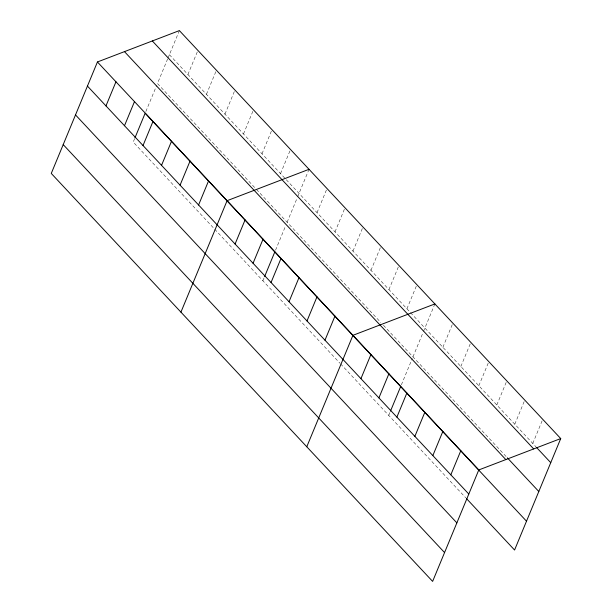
<?xml version="1.0" encoding="UTF-8"?>
<svg xmlns="http://www.w3.org/2000/svg" width="612" height="612" viewBox="0 0 612 612"><rect width="100%" height="100%" fill="white"/><g stroke="black" fill="none" stroke-linecap="round" stroke-linejoin="round"><path stroke-width="0.46" stroke-dasharray="3.06 2.29" d="M134.617 138.664L133.217 142.053L339.92 363.184M145.878 111.483L156.733 85.275M167.634 58.943L157.452 83.53L255.816 188.756M167.986 58.094L179.377 30.6M187.915 74.519L197.898 50.414M206.443 94.332L216.426 70.235M224.964 114.153L234.947 90.048M243.484 133.967L253.467 109.862M262.005 153.78L271.996 129.675M280.533 173.601L290.516 149.496M262.877 280.763L264.629 276.525M275.538 250.186L285.307 226.608M287.112 222.24L297.294 197.653M297.646 196.804L309.037 169.31M317.031 212.647L327.015 188.542M335.009 231.879L344.992 207.774M352.986 251.111L362.97 227.006M370.964 270.343L380.947 246.238M388.941 289.575L398.932 265.47M406.919 308.808L416.91 284.702M388.719 415.387L390.127 411.998M401.38 384.818L412.236 358.617M412.962 356.865L423.144 332.278M423.496 331.436L434.887 303.935M442.881 347.272L452.865 323.174M460.859 366.512L470.842 342.406M478.836 385.744L488.82 361.638M496.814 404.976L506.797 380.871M514.791 424.208L524.775 400.103M532.769 443.44L542.752 419.335M169.394 54.705L285.643 179.064M286.278 179.744L535.982 446.875M256.459 189.437L380.855 322.524M383.426 325.27L506.705 457.149M340.563 363.872L465.77 497.816"/><path stroke-width="0.92" d="M97.43 61.98L51.27 173.433L432.623 581.4L478.783 469.947L560.73 438.567L179.377 30.6L97.43 61.98L478.783 469.947M105.975 105.899L115.959 81.794M124.496 125.72L134.479 101.615M134.969 137.815L145.151 113.228L526.504 521.194M143.017 145.534L153 121.428M161.537 165.347L171.528 141.242M180.066 185.161L190.049 161.055M198.586 204.982L208.57 180.877M180.93 312.143L227.09 200.69L309.037 169.31M235.085 244.027L245.075 219.922M253.062 263.259L263.053 239.154M264.629 276.525L274.811 251.937M271.047 282.492L281.03 258.386M289.025 301.724L299.008 277.618M307.002 320.956L316.985 296.851M324.98 340.188L334.963 316.09M306.773 446.768L352.94 335.322L434.887 303.935M360.935 378.66L370.918 354.555M378.912 397.892L388.895 373.787M390.479 411.149L400.661 386.562M396.89 417.124L406.873 393.019M414.867 436.356L424.85 412.251M432.845 455.588L442.828 431.483M450.822 474.82L460.805 450.715M560.73 438.567L514.57 550.02L466.413 498.505M536.625 447.563L550.746 462.672M152.334 40.958L533.687 448.925M507.348 457.837L538.805 491.497M124.473 51.622L505.826 459.589M87.447 86.085L468.8 494.052M75.513 114.911L456.866 522.878M63.212 144.608L444.564 552.575"/></g></svg>
